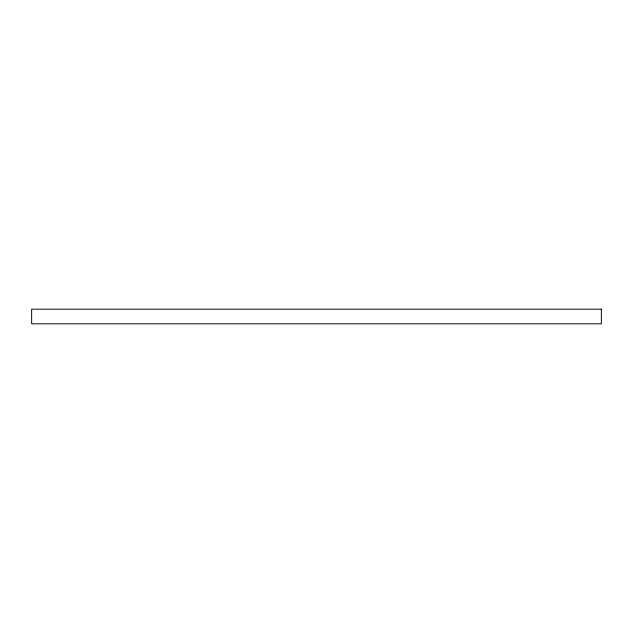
<?xml version="1.0" encoding="UTF-8"?>
<svg xmlns="http://www.w3.org/2000/svg" width="633" height="633" viewBox="0 0 633 633"><rect width="100%" height="100%" fill="white"/><g stroke="black" fill="none" stroke-linecap="round" stroke-linejoin="round"><path stroke-width="0.95" d="M601.35 309.197L31.65 309.197L31.65 323.803L601.35 323.803L601.35 309.197"/></g></svg>
